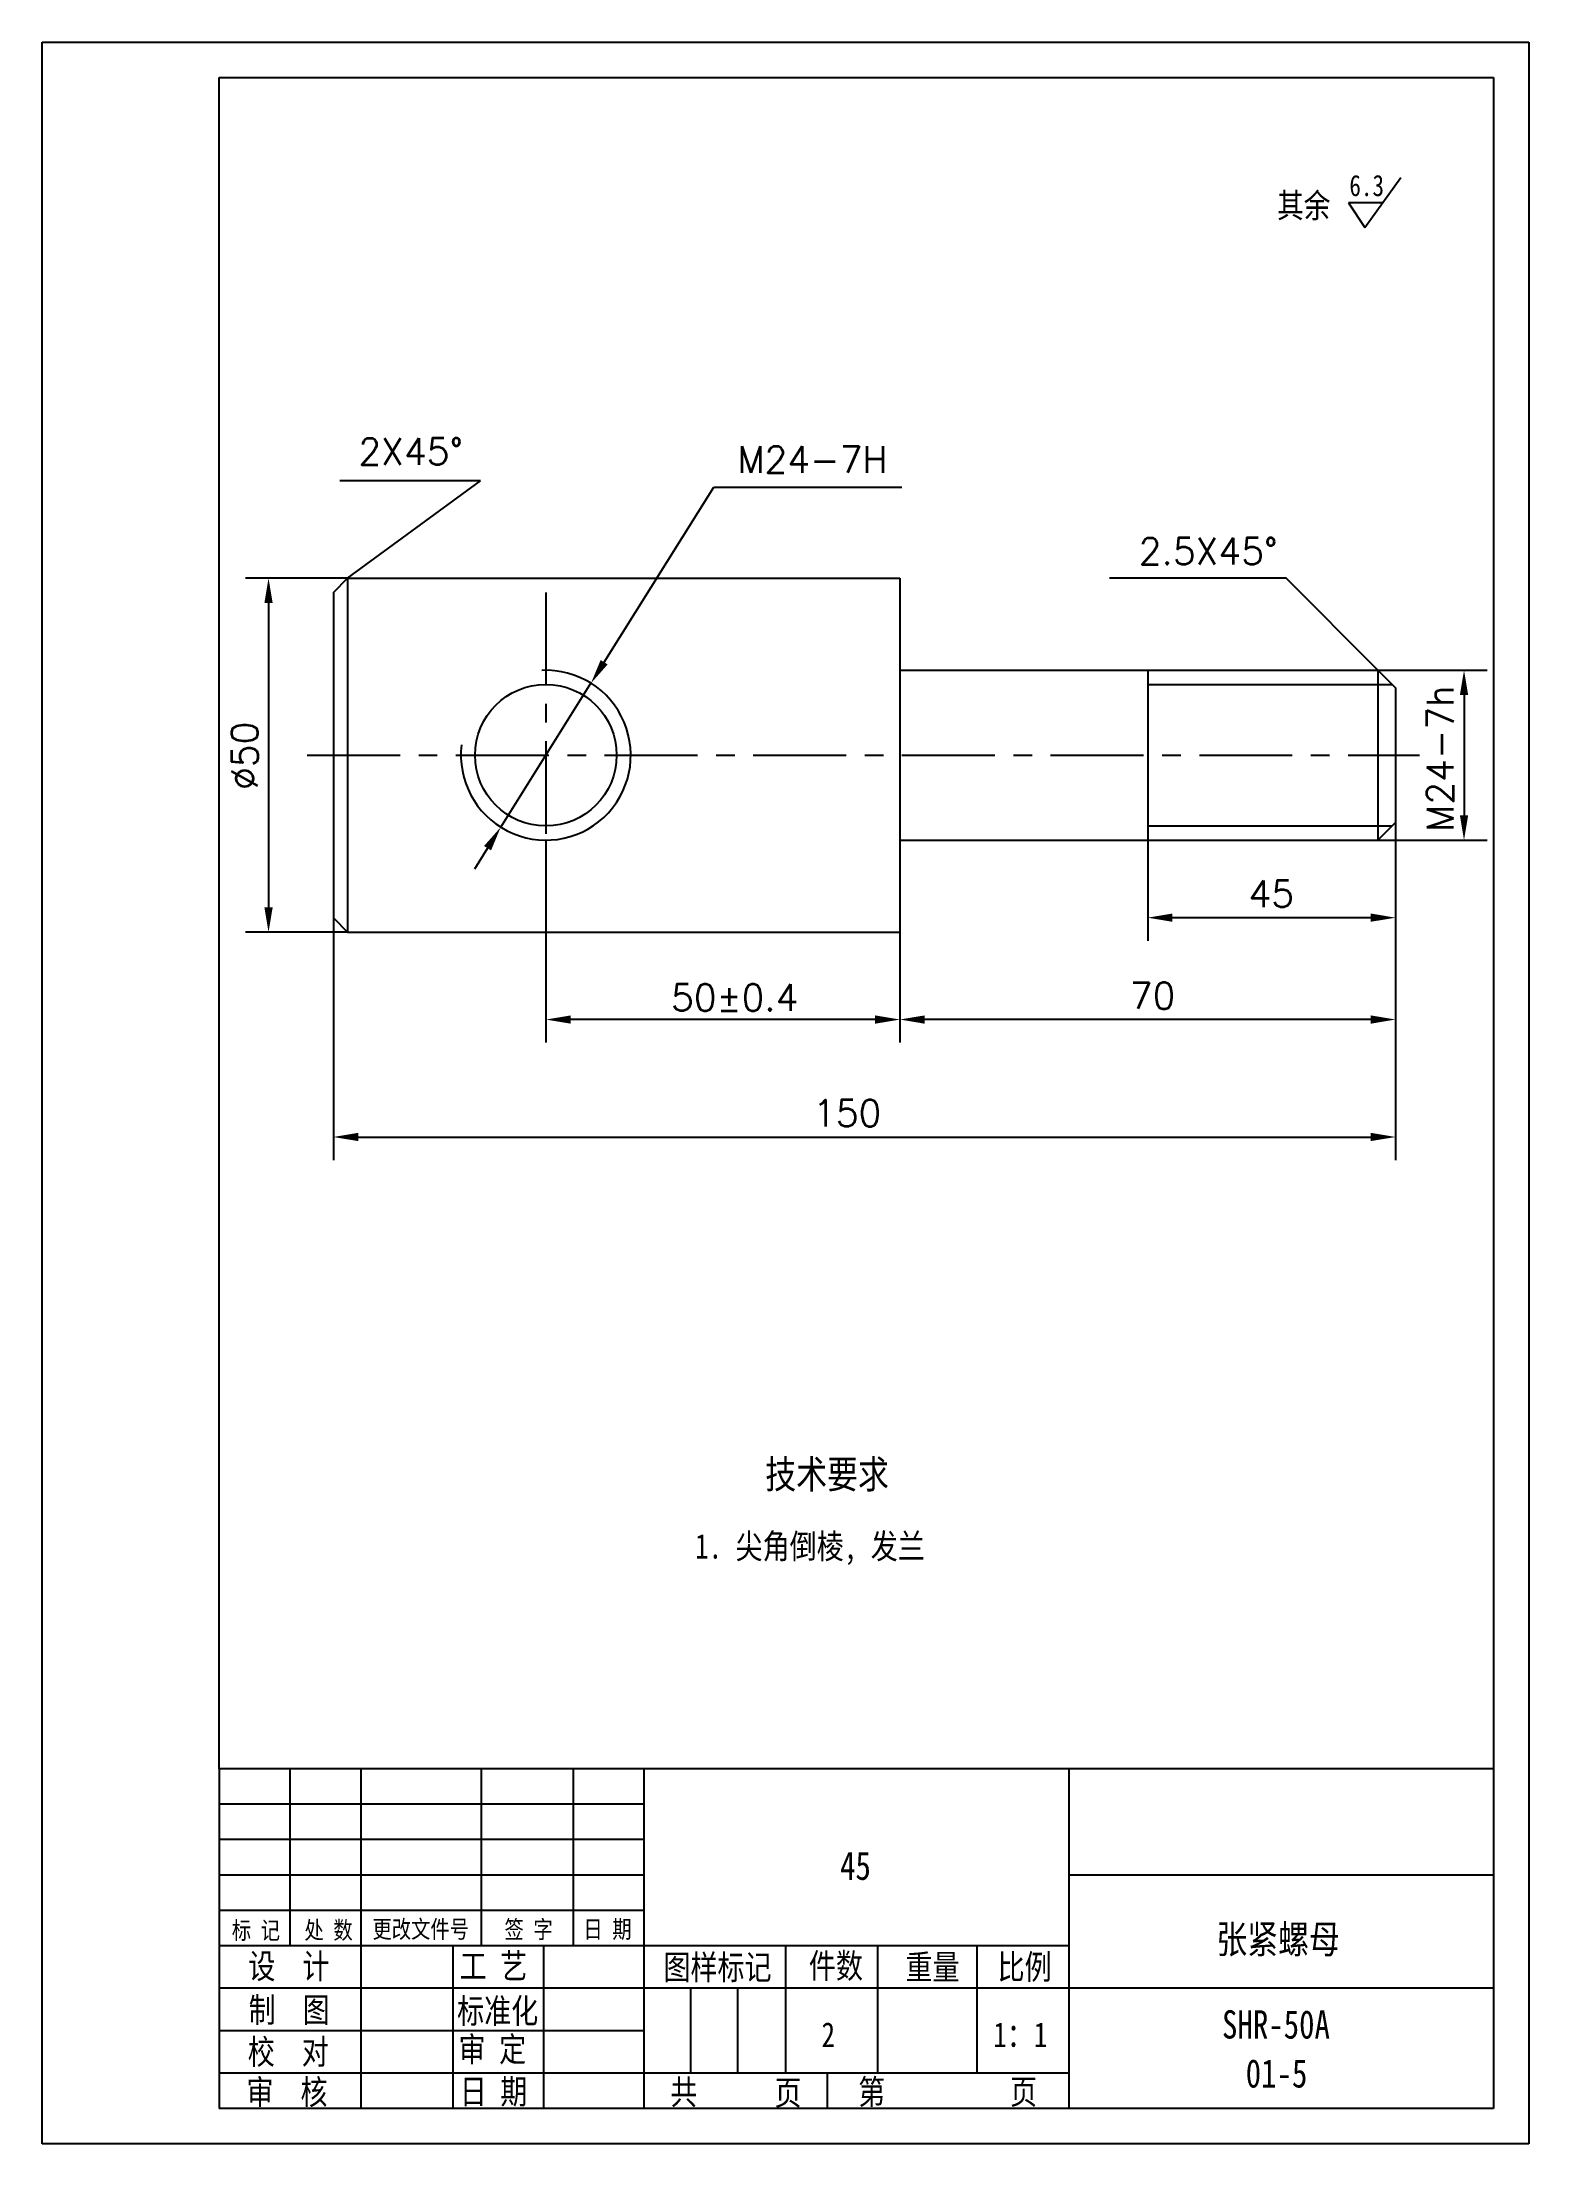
# Model space of a CAD drawing. Extents: x 287 to 497, y 160 to 457.
import ezdxf

# ---------------------------------------------------------------- set-up
doc = ezdxf.new("R2010")
doc.units = 0
doc.header["$LTSCALE"] = 10.5
doc.header["$MEASUREMENT"] = 0
doc.linetypes.add('CENTER', pattern=[2, 1.25, -0.25, 0.25, -0.25])
doc.layers.get('0').update_dxf_attribs({"color": 2, "linetype": 'CONTINUOUS'})
doc.layers.get('DEFPOINTS').update_dxf_attribs({"linetype": 'CONTINUOUS'})
doc.layers.add('PART', color=3, linetype='CONTINUOUS')
doc.layers.add('SMPEN_THICK', color=7, linetype='CONTINUOUS')
doc.styles.add('HZDX', font='', dxfattribs={"width": 0.8, "height": 7.5})
doc.styles.get("Standard").update_dxf_attribs({"font": 'txt', "height": 3.75, "bigfont": 'hzfs'})
doc.styles.get('HZDX').set_extended_font_data('SimSun')
doc.dimstyles.get("Standard").update_dxf_attribs({"dimtxt": 0.18, "dimasz": 0.18, "dimexe": 0.18, "dimexo": 0.0625, "dimgap": 0.09, "dimtad": 0, "dimtih": 1, "dimtoh": 1, "dimdec": 4, "dimzin": 0, "dimdsep": 46, "dimtxsty": 'Standard', "dimcen": 0.09, "dimadec": 0, "dimazin": 0, "dimtfac": 1, "dimtdec": 4, "dimtofl": 0, "dimtmove": 0, "dimatfit": 3, "dimfxl": 1, "dimtolj": 1, "dimtzin": 0, "dimarcsym": 0})

# ---------------------------------------------------------------- blocks, each defined once
blk = doc.blocks.new('*D4')
at = {"color": 2, "linetype": 'ByBlock', "transparency": 16777216}
for p, q in [((477.75, 346.81), (477.75, 299.11)), ((327.75, 333.31), (327.75, 299.11)), ((331.25, 302.36), (474.25, 302.36))]:
    blk.add_line(p, q, dxfattribs=at)
for points in [[(331.25, 302.95), (331.25, 301.78), (327.75, 302.36)], [(474.25, 302.95), (474.25, 301.78), (477.75, 302.36)]]:
    blk.add_solid(points, dxfattribs=at)
at = {"layer": 'DEFPOINTS', "color": 0, "linetype": 'ByBlock', "transparency": 16777216}
for p in [(477.75, 346.81), (327.75, 333.31), (477.75, 302.36)]:
    blk.add_point(p, dxfattribs=at)
at = {"color": 2, "linetype": 'ByBlock', "transparency": 16777216, "insert": (400.31, 305.74), "char_height": 3.75, "attachment_point": 5}
blk.add_mtext('\\A1;150', dxfattribs=at)
blk = doc.blocks.new('*D5')
at = {"color": 2, "linetype": 'ByBlock', "transparency": 16777216}
for p, q in [((477.75, 346.81), (477.75, 330.1)), ((442.75, 344.31), (442.75, 330.1)), ((474.25, 333.35), (446.25, 333.35))]:
    blk.add_line(p, q, dxfattribs=at)
for points in [[(446.25, 333.94), (446.25, 332.77), (442.75, 333.35)], [(474.25, 333.94), (474.25, 332.77), (477.75, 333.35)]]:
    blk.add_solid(points, dxfattribs=at)
at = {"layer": 'DEFPOINTS', "color": 0, "linetype": 'ByBlock', "transparency": 16777216}
for p in [(477.75, 346.81), (442.75, 344.31), (442.75, 333.35)]:
    blk.add_point(p, dxfattribs=at)
at = {"color": 2, "linetype": 'ByBlock', "transparency": 16777216, "insert": (460.21, 336.73), "char_height": 3.75, "attachment_point": 5}
blk.add_mtext('\\A1;45', dxfattribs=at)
blk = doc.blocks.new('*D6')
at = {"layer": 'DEFPOINTS', "color": 0, "transparency": 16777216}
for p in [(477.75, 346.81), (407.75, 344.31), (407.75, 318.96)]:
    blk.add_point(p, dxfattribs=at)
at = {"layer": 'SMPEN_THICK', "color": 2, "lineweight": -2, "transparency": 16777216}
for p, q in [((477.75, 346.81), (477.75, 315.71)), ((407.75, 344.31), (407.75, 315.71)), ((474.25, 318.96), (411.25, 318.96))]:
    blk.add_line(p, q, dxfattribs=at)
at = {"layer": 'SMPEN_THICK', "color": 2, "transparency": 16777216}
for points in [[(411.25, 319.54), (411.25, 318.37), (407.75, 318.96)], [(474.25, 319.54), (474.25, 318.37), (477.75, 318.96)]]:
    blk.add_solid(points, dxfattribs=at)
at = {"layer": 'SMPEN_THICK', "color": 2, "transparency": 16777216, "insert": (443.45, 322.33), "char_height": 3.75, "attachment_point": 5}
blk.add_mtext('\\A1;70', dxfattribs=at)
blk = doc.blocks.new('*D7')
at = {"color": 2, "linetype": 'ByBlock', "transparency": 16777216}
for p, q in [((334.75, 381.31), (320.33, 381.31)), ((323.58, 377.81), (323.58, 334.81)), ((334.75, 331.31), (320.33, 331.31))]:
    blk.add_line(p, q, dxfattribs=at)
for points in [[(323, 377.81), (324.17, 377.81), (323.58, 381.31)], [(323, 334.81), (324.17, 334.81), (323.58, 331.31)]]:
    blk.add_solid(points, dxfattribs=at)
at = {"layer": 'DEFPOINTS', "color": 0, "linetype": 'ByBlock', "transparency": 16777216}
for p in [(334.75, 381.31), (323.58, 331.31), (334.75, 331.31)]:
    blk.add_point(p, dxfattribs=at)
at = {"color": 2, "linetype": 'ByBlock', "transparency": 16777216, "insert": (320.21, 356.23), "char_height": 3.75, "attachment_point": 5, "rotation": 90}
blk.add_mtext('\\A1;∅50', dxfattribs=at)
blk = doc.blocks.new('*D8')
at = {"layer": 'DEFPOINTS', "color": 0, "transparency": 16777216}
for p in [(475.25, 368.31), (475.25, 344.31), (487.43, 344.31)]:
    blk.add_point(p, dxfattribs=at)
at = {"layer": 'SMPEN_THICK', "color": 2, "lineweight": -2, "transparency": 16777216}
for p, q in [((475.25, 368.31), (490.68, 368.31)), ((487.43, 364.81), (487.43, 347.81)), ((475.25, 344.31), (490.68, 344.31))]:
    blk.add_line(p, q, dxfattribs=at)
at = {"layer": 'SMPEN_THICK', "color": 2, "transparency": 16777216}
for points in [[(486.84, 364.81), (488.01, 364.81), (487.43, 368.31)], [(486.84, 347.81), (488.01, 347.81), (487.43, 344.31)]]:
    blk.add_solid(points, dxfattribs=at)
at = {"layer": 'SMPEN_THICK', "color": 2, "transparency": 16777216, "insert": (484.05, 355.84), "char_height": 3.75, "attachment_point": 5, "rotation": 90}
blk.add_mtext('\\A1;M24-7h', dxfattribs=at)

msp = doc.modelspace()

# ---------------------------------------------------------------- linework, layer by layer
at = {"color": 2, "linetype": 'ByBlock'}
for p, q in [((365.98011, 369.43987), (381.49361, 394.19306)), ((351.37621, 346.13803), (364.12143, 366.47418)), ((349.51753, 343.17234), (347.65885, 340.20665)), ((357.74882, 344.30611), (357.74882, 315.70561)), ((407.74882, 331.30611), (407.74882, 315.70561)), ((404.24882, 318.95561), (361.24882, 318.95561))]:
    msp.add_line(p, q, dxfattribs=at)
for points in [[(365.48583, 369.74965), (366.47439, 369.13009), (364.12143, 366.47418)], [(349.02325, 343.48212), (350.01181, 342.86256), (351.37621, 346.13803)], [(361.24882, 319.53895), (361.24882, 318.37228), (357.74882, 318.95561)], [(404.24882, 319.53895), (404.24882, 318.37228), (407.74882, 318.95561)]]:
    msp.add_solid(points, dxfattribs=at)
at = {"layer": 'DEFPOINTS', "color": 0, "linetype": 'ByBlock'}
for p in [(364.12143, 366.47418), (351.37621, 346.13803), (357.74882, 344.30611), (407.74882, 331.30611), (357.74882, 318.95561)]:
    msp.add_point(p, dxfattribs=at)
at = {"layer": 'PART', "linetype": 'Continuous'}
for p, q in [((286.59562, 457.07808), (496.59562, 457.07808)), ((496.59562, 457.07808), (496.59562, 160.07808)), ((491.59562, 213.07808), (311.59562, 213.07808)), ((321.59562, 213.07808), (321.59562, 188.07808)), ((331.59562, 213.07808), (331.59562, 165.07808)), ((348.59562, 213.07808), (348.59562, 188.07808)), ((361.59562, 213.07808), (361.59562, 188.07808)), ((371.59562, 213.07808), (371.59562, 165.07808)), ((431.59562, 213.07808), (431.59562, 165.07808)), ((491.59562, 198.07808), (431.59562, 198.07808)), ((344.59562, 188.07808), (344.59562, 165.07808)), ((357.42201, 188.07808), (357.42201, 165.07808)), ((391.59562, 188.07808), (391.59562, 170.07808)), ((404.59562, 188.07808), (404.59562, 170.07808)), ((418.59562, 188.07808), (418.59562, 170.07808)), ((378.19562, 182.07808), (378.19562, 170.07808)), ((384.79562, 182.07808), (384.79562, 170.07808)), ((491.59562, 182.07808), (431.59562, 182.07808)), ((397.47171, 170.07808), (397.47171, 165.07808)), ((496.59562, 160.07808), (286.59562, 160.07808))]:
    msp.add_line(p, q, dxfattribs=at)
at = {"layer": 'PART', "color": 5, "linetype": 'Continuous'}
for p, q in [((311.59562, 452.07808), (491.59562, 452.07808)), ((491.59562, 452.07808), (491.59562, 165.07808)), ((327.74882, 379.30611), (329.74882, 381.30611)), ((329.74882, 381.30611), (389.59155, 381.30611)), ((329.74882, 381.30611), (329.74882, 331.30611)), ((389.59155, 381.30611), (407.74882, 381.30611)), ((407.74882, 381.30611), (407.74882, 331.30611)), ((327.74882, 379.30611), (327.74882, 333.30611)), ((407.74882, 368.30611), (475.24882, 368.30611)), ((442.74882, 368.30611), (442.74882, 344.30611)), ((475.24882, 368.30611), (477.74882, 365.80611)), ((475.24882, 368.30611), (475.24882, 344.30611)), ((477.74882, 365.80611), (477.74882, 346.80611)), ((477.74882, 346.80611), (475.24882, 344.30611)), ((407.74882, 344.30611), (475.24882, 344.30611)), ((327.74882, 333.30611), (329.74882, 331.30611)), ((329.74882, 331.30611), (389.59155, 331.30611)), ((389.59155, 331.30611), (407.74882, 331.30611)), ((311.59562, 213.07808), (311.59562, 165.07808)), ((491.59562, 165.07808), (311.59562, 165.07808))]:
    msp.add_line(p, q, dxfattribs=at)
msp.add_circle((357.74882, 356.30611), 10, dxfattribs=at)
at = {"layer": 'SMPEN_THICK', "color": 3}
msp.add_line((286.59562, 160.07808), (286.59562, 457.07808), dxfattribs=at)
at = {"layer": 'SMPEN_THICK', "color": 5}
msp.add_line((311.59562, 213.07808), (311.59562, 452.07808), dxfattribs=at)
at = {"layer": 'SMPEN_THICK'}
for p, q in [((473.40653, 430.8762), (478.51014, 437.94226)), ((475.91875, 434.35442), (471.13218, 434.35442)), ((471.13218, 434.35442), (473.40653, 430.8762)), ((348.52823, 395.07649), (328.65333, 395.07649)), ((329.74882, 381.30611), (348.52823, 395.07649)), ((381.49361, 394.19306), (408.04274, 394.19306)), ((462.30128, 381.34334), (437.37438, 381.34334)), ((475.24882, 368.30611), (462.30128, 381.34334)), ((442.74882, 366.30611), (477.24882, 366.30611)), ((442.74882, 346.30611), (477.24882, 346.30611)), ((371.59562, 208.07808), (311.59562, 208.07808)), ((371.59562, 203.07808), (311.59562, 203.07808)), ((371.59562, 198.07808), (311.59562, 198.07808)), ((371.59562, 193.07808), (311.59562, 193.07808)), ((431.59562, 188.07808), (311.59562, 188.07808)), ((431.59562, 182.07808), (311.59562, 182.07808)), ((371.59562, 176.07808), (311.59562, 176.07808)), ((431.59562, 170.07808), (311.59562, 170.07808))]:
    msp.add_line(p, q, dxfattribs=at)
at = {"layer": 'SMPEN_THICK', "linetype": 'CENTER'}
for p, q in [((357.74882, 379.30611), (357.74882, 333.30611)), ((324.04594, 356.30611), (481.14652, 356.30611))]:
    msp.add_line(p, q, dxfattribs=at)
at = {"layer": 'SMPEN_THICK'}
msp.add_arc((357.74882, 356.30611), 12, 173.0022065, 92.806594, dxfattribs=at)

# ---------------------------------------------------------------- texts
at = {"color": 2, "linetype": 'ByBlock', "char_height": 3.75, "attachment_point": 5}
for s, insert in [('2X45%%d', (338.67472, 399.23421)), ('M24-7H', (395.38711, 398.07887)), ('2.5X45%%d', (451.28956, 385.13116)), ('50%%p0.4', (384.43066, 322.06202))]:
    msp.add_mtext(s, dxfattribs=dict(at, insert=insert))
at = {"layer": 'SMPEN_THICK', "style": 'HZDX', "width": 0.8}
for s, height, p in [('其余', 3.45, (461.02872, 432.25322)), ('技术要求', 4, (388.73915, 252.70591)), ('1. 尖角倒棱, 发兰', 3.5, (378.82663, 242.78604)), ('45', 4, (399.29688, 197.3983)), ('标 记', 2.5, (313.39044, 189.01627)), ('处 数', 2.5, (323.65471, 189.05076)), ('更改文件号', 2.5, (333.25771, 189.18433)), ('签 字', 2.5, (351.90259, 189.14256)), ('日 期', 2.5, (363.04334, 189.17596)), ('张紧螺母', 4, (452.44071, 187.01261)), ('设  计', 3.5, (315.72708, 183.45998)), ('工 艺', 3.5, (345.58196, 183.47122)), ('图样标记', 3.5, (374.35369, 183.2988)), ('件数', 3.5, (394.89638, 183.50457)), ('重量', 3.5, (408.54173, 183.32163)), ('比例', 3.5, (421.54665, 183.34445)), ('制  图', 3.5, (315.77328, 177.27486)), ('标准化', 3.5, (345.21589, 177.13756)), ('SHR-50A', 4, (453.25026, 174.96921)), ('校  对', 3.5, (315.64751, 171.35275)), ('审 定', 3.5, (345.42176, 171.70706)), ('2', 3.5, (396.68654, 173.76723)), ('1：1', 3.5, (420.93981, 173.76723)), ('审  核', 3.5, (315.46447, 165.65924)), ('日 期', 3.5, (345.58968, 165.73754)), ('共', 3.5, (375.32429, 165.6466)), ('页', 3.5, (390.04346, 165.56653)), ('第', 3.5, (401.86038, 165.69225)), ('页', 3.5, (423.31703, 165.69225)), ('01-5', 4, (456.59602, 168.0491))]:
    msp.add_text(s, height=height, dxfattribs=at).set_placement(p)
at = {"layer": 'SMPEN_THICK', "insert": (473.67953, 436.7811), "char_height": 3, "attachment_point": 5, "style": 'HZDX'}
msp.add_mtext('6.3', dxfattribs=at)

# ---------------------------------------------------------------- dimensions: what is measured, and where the dimension line sits
at = {"layer": 'SMPEN_THICK'}
dim = msp.add_linear_dim(base=(318.58405, 331.30611), p1=(329.74882, 381.30611), p2=(329.74882, 331.30611), angle=90, text='%%c<>', dimstyle='Standard', override={"dimtxt": 5, "dimasz": 3.5, "dimexe": 3.25, "dimexo": 0, "dimgap": 1.5, "dimtad": 1, "dimtih": 0, "dimtoh": 0, "dimzin": 8, "dimclrd": 2, "dimclre": 2, "dimclrt": 2, "dimtm": 0.115, "dimtfac": 0.66667, "dimtofl": 1, "dimatfit": 1, "dimtvp": 5, "dimtzin": 8}, dxfattribs=at)
dim.commit()
dim.dimension.update_dxf_attribs({"geometry": '*D7', "text_midpoint": (318.58405, 356.2313), "dimtype": 160, "insert": (-5, 0)})
dim = msp.add_linear_dim(base=(487.42827, 344.30611), p1=(475.24882, 368.30611), p2=(475.24882, 344.30611), angle=90, text='M<>-7h', dimstyle='Standard', override={"dimtxt": 5, "dimasz": 3.5, "dimexe": 3.25, "dimexo": 0, "dimgap": 1.5, "dimtad": 1, "dimtih": 0, "dimtoh": 0, "dimzin": 8, "dimclrd": 2, "dimclre": 2, "dimclrt": 2, "dimtm": 0.115, "dimtfac": 0.66667, "dimtofl": 1, "dimatfit": 1, "dimtvp": 5, "dimtzin": 8}, dxfattribs=at)
dim.commit()
dim.dimension.update_dxf_attribs({"geometry": '*D8', "text_midpoint": (487.42827, 355.83892), "dimtype": 160})
for base, p1, p2, text, picture, middle in [((477.74882, 302.36184), (327.74882, 333.30611), (477.74882, 346.80611), '150', '*D4', (400.31315, 302.36184)), ((407.74882, 318.95561), (477.74882, 346.80611), (407.74882, 344.30611), '70', '*D6', (443.45494, 318.95561)), ((442.74882, 333.35393), (477.74882, 346.80611), (442.74882, 344.30611), '45', '*D5', (460.21354, 333.35393))]:
    dim = msp.add_linear_dim(base=base, p1=p1, p2=p2, text=text, dimstyle='Standard', override={"dimtxt": 5, "dimasz": 3.5, "dimexe": 3.25, "dimexo": 0, "dimgap": 1.5, "dimtad": 1, "dimtih": 0, "dimtoh": 0, "dimzin": 8, "dimclrd": 2, "dimclre": 2, "dimclrt": 2, "dimtm": 0.115, "dimtfac": 0.66667, "dimtofl": 1, "dimatfit": 1, "dimtvp": 5, "dimtzin": 8}, dxfattribs=at)
    dim.commit()
    dim.dimension.update_dxf_attribs({"geometry": picture, "text_midpoint": middle, "dimtype": 160})

doc.saveas('drawing.dxf')
